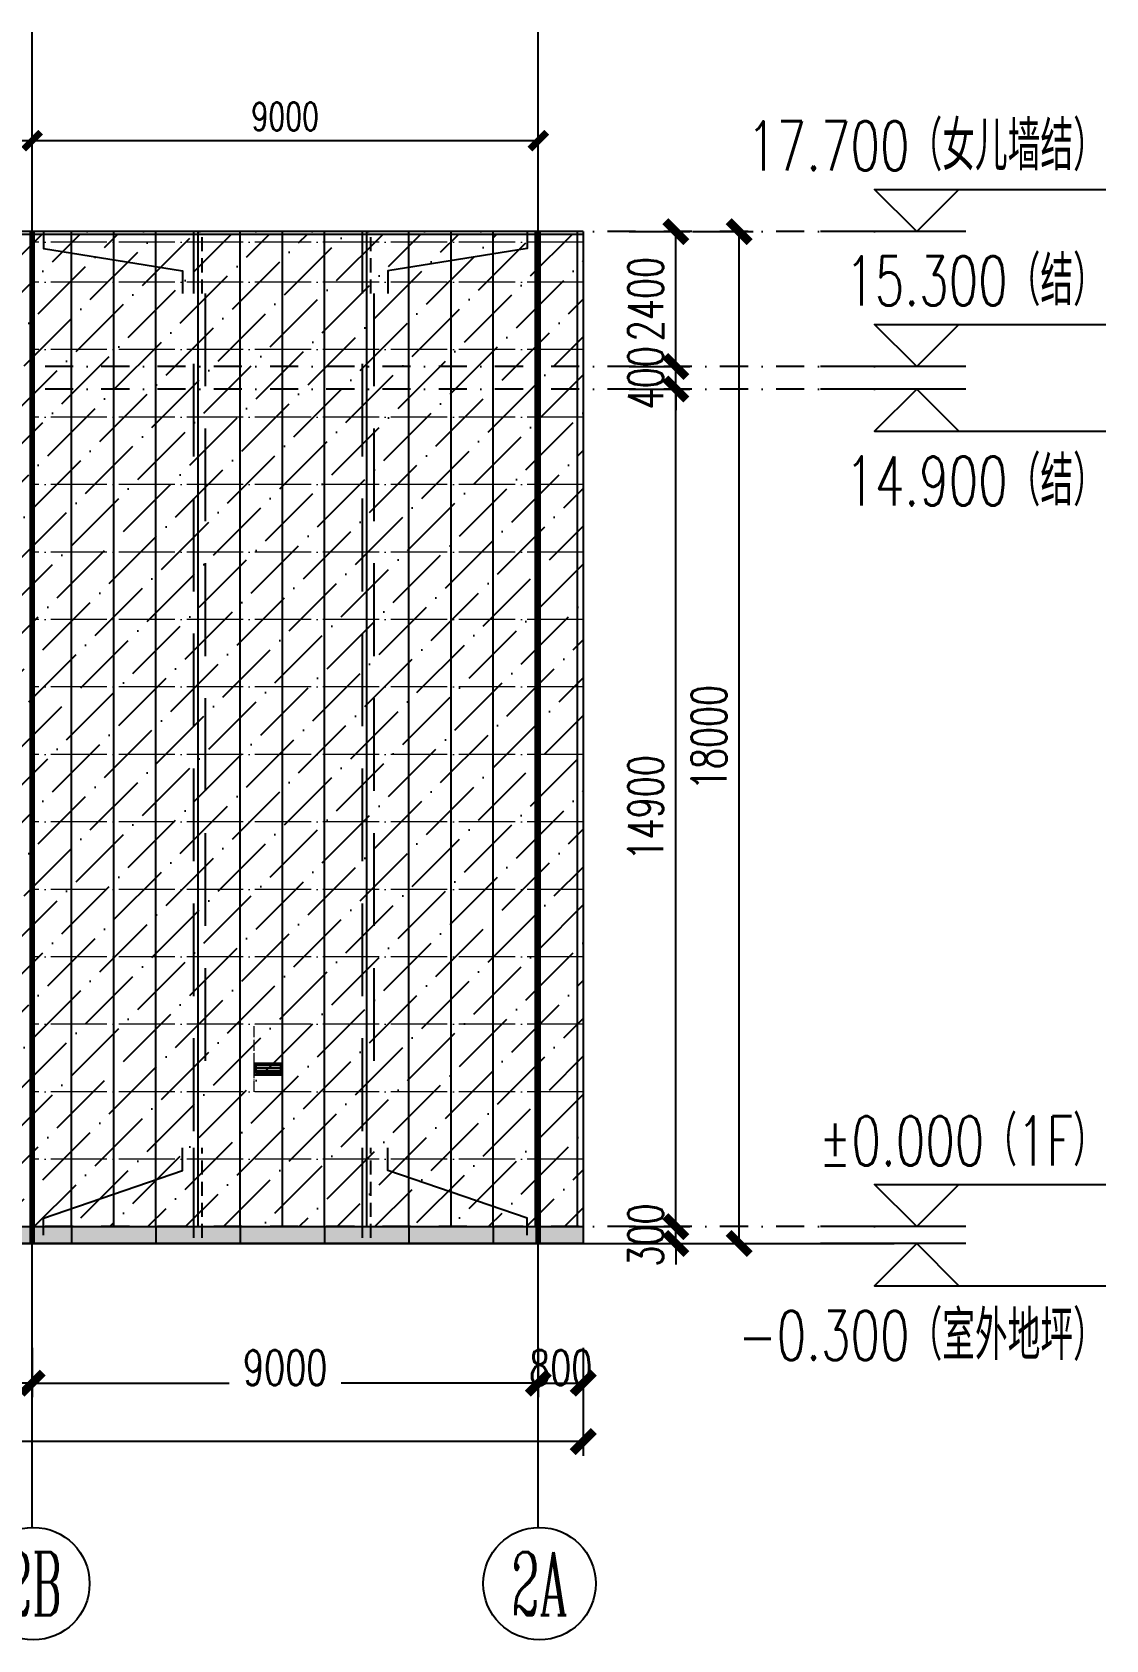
# Model space of a CAD drawing. Extents: x -2072575 to 87763, y -155913 to 742026.
# Drawn here: x -920400 to -901307, y 499738 to 528335 of the extents above; entities that cross this region are included whole.
import ezdxf
from ezdxf.enums import TextEntityAlignment as Align

# ---------------------------------------------------------------- set-up
doc = ezdxf.new("R2010")
doc.units = 0
doc.header["$LTSCALE"] = 1000
for name, pattern in [('CENTER', [2, 1.25, -0.25, 0.25, -0.25]), ('DASHDOT', [1, 0.5, -0.25, 0, -0.25]), ('DASHED', [0.75, 0.5, -0.25]), ('DOT', [0.25, 0, -0.25]), ('DOTE', [2.42, 2, -0.2, 0.02, -0.2])]:
    doc.linetypes.add(name, pattern=pattern)
doc.layers.get('Defpoints').update_dxf_attribs({"color": 210})
for name, color, linetype in [('!ZN1-填充-8', 8, 'Continuous'), ('112铝材投影', 112, 'Continuous'), ('12圆钢+30钢套管撑杆', 3, 'Continuous'), ('12圆钢斜拉条', 30, 'Continuous'), ('12圆钢直拉条', 22, 'Continuous'), ('3符号', 3, 'Continuous'), ('3铝板幕墙', 3, 'Continuous'), ('A-LIN-V', 9, 'Continuous'), ('A-云线', 50, 'Continuous'), ('AS-WALL', 40, 'Continuous'), ('DIM', 173, 'Continuous'), ('DOT', 8, 'DOT'), ('DOTE', 1, 'CENTER'), ('压型钢板', 23, 'Continuous')]:
    doc.layers.add(name, color=color, linetype=linetype)
for name, color, linetype, lineweight in [('A-WALL-HATCH', 8, 'Continuous', 13), ('冷弯薄壁C型钢 250x75x20x3.0', 51, 'DOTE', 0), ('梁', 4, 'Continuous', 18)]:
    doc.layers.add(name, color=color, linetype=linetype, lineweight=lineweight)
doc.styles.add('_TCH_AXIS', font='COMPLEX', dxfattribs={"bigfont": 'GBCBIG'})
doc.styles.add('DHTEXT-1', font='romans.shx', dxfattribs={"width": 0.7, "bigfont": 'chinese.shx'})
doc.styles.add('卓越符号', font='ROMANS.shx', dxfattribs={"width": 0.7, "bigfont": 'CHINESE.shx'})
doc.dimstyles.new('ZN200', dxfattribs={"dimscale": 200, "dimtxt": 2.5, "dimasz": 1.5, "dimexe": 1, "dimexo": 2, "dimgap": 0.9, "dimtad": 1, "dimdec": 0, "dimdsep": 46, "dimtxsty": 'DHTEXT-1', "dimblk": 'ARCHTICK', "dimcen": 2.5, "dimclrd": 173, "dimclre": 173, "dimclrt": 7, "dimazin": 2, "dimtfac": 1, "dimtdec": 0, "dimtix": 1, "dimtmove": 2, "dimatfit": 3, "dimfxl": 0, "dimtolj": 1, "dimtzin": 0, "dimarcsym": 0})
doc.dimstyles.new('ZN250', dxfattribs={"dimscale": 250, "dimtxt": 2.5, "dimasz": 1.5, "dimexe": 1, "dimexo": 2, "dimgap": 0.9, "dimtad": 1, "dimdec": 0, "dimdsep": 46, "dimtxsty": 'DHTEXT-1', "dimblk": 'ARCHTICK', "dimcen": 2.5, "dimclrd": 173, "dimclre": 173, "dimclrt": 7, "dimazin": 2, "dimtfac": 1, "dimtdec": 0, "dimtix": 1, "dimtmove": 2, "dimatfit": 3, "dimfxl": 0, "dimarcsym": 0})

# ---------------------------------------------------------------- blocks, each defined once
blk = doc.blocks.new('342432')
at = {"layer": '!ZN1-填充-8', "ltscale": 3000}
h = blk.add_hatch(dxfattribs=at)
h.set_pattern_fill('PLAST', color=141, scale=20)
h.set_pattern_definition([(0, (0, 0), (0, 63.5), []), (0, (0, 7.94), (0, 63.5), []), (0, (0, 15.875), (0, 63.5), [])])
h.paths.add_polyline_path([(-1664950, 519967), (-1664510, 519967), (-1664510, 520107), (-1664950, 520107)])
at = {"layer": '112铝材投影'}
for points in [[(-1664980, 519937), (-1664480, 519937), (-1664480, 520137), (-1664980, 520137)], [(-1664950, 519967), (-1664510, 519967), (-1664510, 520107), (-1664950, 520107)]]:
    blk.add_lwpolyline(points, close=True, dxfattribs=at)
blk = doc.blocks.new('20250905093159')
at = {"layer": '!ZN1-填充-8'}
h = blk.add_hatch(dxfattribs=at)
h.set_pattern_fill('ANSI36', color=252, scale=300, style=0)
h.set_pattern_definition([(45, (140500, 2e-09), (252.57, 926.089), [1190.625, -238.125, 0, -238.125])])
h.paths.add_polyline_path([(140500, 17650), (157100, 17650), (157100, 0), (140500, 0)])
h = blk.add_hatch(dxfattribs=at)
h.set_pattern_fill('DOTS', color=252, scale=100, style=0)
h.set_pattern_definition([(0, (1067699.68, -507087.46), (79.375, 158.75), [0, -158.75])])
h.paths.add_polyline_path([(140500, 0), (157100, 0), (157100, -300), (140500, -300)])
at = {"layer": '3铝板幕墙', "color": 252, "ltscale": 1000}
for p, q in [((148000, 0), (148000, -300)), ((149500, 0), (149500, -300)), ((151000, 0), (151000, -300)), ((152500, 0), (152500, -300)), ((154000, 0), (154000, -300)), ((155500, 0), (155500, -300))]:
    blk.add_line(p, q, dxfattribs=at)
blk.add_lwpolyline([(140500, 0), (157100, 0), (157100, -300), (140500, -300)], close=True, dxfattribs=at)
at = {"layer": 'A-LIN-V', "color": 252}
for p, q in [((157100, 17700), (-900, 17700)), ((157100, 17650), (-900, 17650)), ((157100, 17700), (157100, -300))]:
    blk.add_line(p, q, dxfattribs=at)
at = {"layer": '压型钢板', "color": 252, "ltscale": 10}
for p, q in [((148000, 0), (148000, 17700)), ((148750, 0), (148750, 17700)), ((149500, 0), (149500, 17700)), ((150250, 0), (150250, 17700)), ((151000, 0), (151000, 17700)), ((151750, 0), (151750, 17700)), ((152500, 0), (152500, 17700)), ((153250, 0), (153250, 17700)), ((154000, 0), (154000, 17700)), ((154750, 0), (154750, 17700)), ((155500, 0), (155500, 17700)), ((156250, 0), (156250, 17700)), ((157000, 0), (157000, 17700))]:
    blk.add_line(p, q, dxfattribs=at)
at = {"layer": 'A-WALL-HATCH', "color": 252}
blk.add_blockref('342432', (1816230, -517237), dxfattribs=at)
blk = doc.blocks.new('_ArchTick')
at = {"color": 0, "linetype": 'ByBlock', "const_width": 0.4}
blk.add_lwpolyline([(-0.5, -0.5), (0.5, 0.5)], dxfattribs=at)
blk = doc.blocks.new('*D1794')
at = {"layer": 'Defpoints', "color": 0, "ltscale": 2500, "transparency": 16777216}
for p in [(-900, -1657), (157100, -1657), (157100, -3824)]:
    blk.add_point(p, dxfattribs=at)
at = {"layer": 'DIM', "color": 173, "linetype": 'ByBlock', "lineweight": -2, "ltscale": 2500, "transparency": 16777216}
for p, q in [((-900, -2157), (-900, -4074)), ((157100, -2157), (157100, -4074)), ((-900, -3824), (76719, -3824)), ((157100, -3824), (79481, -3824))]:
    blk.add_line(p, q, dxfattribs=at)
at = {"layer": 'DIM', "color": 173, "lineweight": -2, "ltscale": 2500, "transparency": 16777216, "xscale": 375, "yscale": 375, "zscale": 375, "rotation": 180}
blk.add_blockref('_ArchTick', (-900, -3824), dxfattribs=at)
at = {"layer": 'DIM', "color": 173, "lineweight": -2, "ltscale": 2500, "transparency": 16777216, "xscale": 375, "yscale": 375, "zscale": 375}
blk.add_blockref('_ArchTick', (157100, -3824), dxfattribs=at)
at = {"layer": 'DIM', "color": 7, "ltscale": 2500, "transparency": 16777216, "insert": (78100, -3549), "char_height": 625, "attachment_point": 5, "style": 'DHTEXT-1'}
blk.add_mtext('158000', dxfattribs=at)
blk = doc.blocks.new('*D1795')
at = {"layer": 'Defpoints', "color": 0, "ltscale": 2500, "transparency": 16777216}
for p in [(158540, 17700), (159873, 17700), (158540, -300)]:
    blk.add_point(p, dxfattribs=at)
at = {"layer": 'DIM', "color": 173, "linetype": 'ByBlock', "lineweight": -2, "ltscale": 2500, "transparency": 16777216}
for p, q in [((159040, 17700), (160123, 17700)), ((159873, -300), (159873, 17700)), ((159040, -300), (160123, -300))]:
    blk.add_line(p, q, dxfattribs=at)
at = {"layer": 'DIM', "color": 173, "lineweight": -2, "ltscale": 2500, "transparency": 16777216, "xscale": 375, "yscale": 375, "zscale": 375}
for p, rotation in [((159873, 17700), 90), ((159873, -300), 270)]:
    blk.add_blockref('_ArchTick', p, dxfattribs=dict(at, rotation=rotation))
at = {"layer": 'DIM', "color": 7, "ltscale": 2500, "transparency": 16777216, "insert": (159335, 8700), "char_height": 625, "attachment_point": 5, "rotation": 90, "style": 'DHTEXT-1'}
blk.add_mtext('18000', dxfattribs=at)
blk = doc.blocks.new('*D1796')
at = {"layer": 'Defpoints', "color": 0, "ltscale": 2500, "transparency": 16777216}
for p in [(157414, 0), (158747, 0), (157414, -300)]:
    blk.add_point(p, dxfattribs=at)
at = {"layer": 'DIM', "color": 173, "linetype": 'ByBlock', "lineweight": -2, "ltscale": 2500, "transparency": 16777216}
for p, q in [((158747, 0), (158747, 375)), ((157914, 0), (158997, 0)), ((158747, -300), (158747, 0)), ((157914, -300), (158997, -300)), ((158747, -300), (158747, -675))]:
    blk.add_line(p, q, dxfattribs=at)
at = {"layer": 'DIM', "color": 173, "lineweight": -2, "ltscale": 2500, "transparency": 16777216, "xscale": 375, "yscale": 375, "zscale": 375}
for p, rotation in [((158747, 0), 270), ((158747, -300), 90)]:
    blk.add_blockref('_ArchTick', p, dxfattribs=dict(at, rotation=rotation))
at = {"layer": 'DIM', "color": 7, "ltscale": 2500, "transparency": 16777216, "insert": (158210, -150), "char_height": 625, "attachment_point": 5, "rotation": 90, "style": 'DHTEXT-1'}
blk.add_mtext('300', dxfattribs=at)
blk = doc.blocks.new('*D1797')
at = {"layer": 'Defpoints', "color": 0, "ltscale": 2500, "transparency": 16777216}
for p in [(157414, 14900), (158747, 14900), (157414, 0)]:
    blk.add_point(p, dxfattribs=at)
at = {"layer": 'DIM', "color": 173, "linetype": 'ByBlock', "lineweight": -2, "ltscale": 2500, "transparency": 16777216}
for p, q in [((157914, 14900), (158997, 14900)), ((158747, 0), (158747, 14900)), ((157914, 0), (158997, 0))]:
    blk.add_line(p, q, dxfattribs=at)
at = {"layer": 'DIM', "color": 173, "lineweight": -2, "ltscale": 2500, "transparency": 16777216, "xscale": 375, "yscale": 375, "zscale": 375}
for p, rotation in [((158747, 14900), 90), ((158747, 0), 270)]:
    blk.add_blockref('_ArchTick', p, dxfattribs=dict(at, rotation=rotation))
at = {"layer": 'DIM', "color": 7, "ltscale": 2500, "transparency": 16777216, "insert": (158210, 7450), "char_height": 625, "attachment_point": 5, "rotation": 90, "style": 'DHTEXT-1'}
blk.add_mtext('14900', dxfattribs=at)
blk = doc.blocks.new('*D1798')
at = {"layer": 'Defpoints', "color": 0, "ltscale": 2500, "transparency": 16777216}
for p in [(157414, 15300), (158747, 15300), (157414, 14900)]:
    blk.add_point(p, dxfattribs=at)
at = {"layer": 'DIM', "color": 173, "linetype": 'ByBlock', "lineweight": -2, "ltscale": 2500, "transparency": 16777216}
for p, q in [((158747, 15300), (158747, 15675)), ((157914, 15300), (158997, 15300)), ((158747, 14900), (158747, 15300)), ((157914, 14900), (158997, 14900)), ((158747, 14900), (158747, 14525))]:
    blk.add_line(p, q, dxfattribs=at)
at = {"layer": 'DIM', "color": 173, "lineweight": -2, "ltscale": 2500, "transparency": 16777216, "xscale": 375, "yscale": 375, "zscale": 375}
for p, rotation in [((158747, 15300), 270), ((158747, 14900), 90)]:
    blk.add_blockref('_ArchTick', p, dxfattribs=dict(at, rotation=rotation))
at = {"layer": 'DIM', "color": 7, "ltscale": 2500, "transparency": 16777216, "insert": (158210, 15100), "char_height": 625, "attachment_point": 5, "rotation": 90, "style": 'DHTEXT-1'}
blk.add_mtext('400', dxfattribs=at)
blk = doc.blocks.new('*D1799')
at = {"layer": 'Defpoints', "color": 0, "ltscale": 2500, "transparency": 16777216}
for p in [(157414, 17700), (158747, 17700), (157414, 15300)]:
    blk.add_point(p, dxfattribs=at)
at = {"layer": 'DIM', "color": 173, "linetype": 'ByBlock', "lineweight": -2, "ltscale": 2500, "transparency": 16777216}
for p, q in [((157914, 17700), (158997, 17700)), ((158747, 15300), (158747, 17700)), ((157914, 15300), (158997, 15300))]:
    blk.add_line(p, q, dxfattribs=at)
at = {"layer": 'DIM', "color": 173, "lineweight": -2, "ltscale": 2500, "transparency": 16777216, "xscale": 375, "yscale": 375, "zscale": 375}
for p, rotation in [((158747, 17700), 90), ((158747, 15300), 270)]:
    blk.add_blockref('_ArchTick', p, dxfattribs=dict(at, rotation=rotation))
at = {"layer": 'DIM', "color": 7, "ltscale": 2500, "transparency": 16777216, "insert": (158210, 16500), "char_height": 625, "attachment_point": 5, "rotation": 90, "style": 'DHTEXT-1'}
blk.add_mtext('2400', dxfattribs=at)
blk = doc.blocks.new('*D1816')
at = {"layer": 'Defpoints', "color": 0, "ltscale": 2500, "transparency": 16777216}
for p in [(138300, -1657), (147300, -1657), (147300, -2784)]:
    blk.add_point(p, dxfattribs=at)
at = {"layer": 'DIM', "color": 173, "linetype": 'ByBlock', "lineweight": -2, "ltscale": 2500, "transparency": 16777216}
for p, q in [((138300, -2157), (138300, -3034)), ((147300, -2157), (147300, -3034)), ((138300, -2784), (141804, -2784)), ((147300, -2784), (143796, -2784))]:
    blk.add_line(p, q, dxfattribs=at)
at = {"layer": 'DIM', "color": 173, "lineweight": -2, "ltscale": 2500, "transparency": 16777216, "xscale": 375, "yscale": 375, "zscale": 375, "rotation": 180}
blk.add_blockref('_ArchTick', (138300, -2784), dxfattribs=at)
at = {"layer": 'DIM', "color": 173, "lineweight": -2, "ltscale": 2500, "transparency": 16777216, "xscale": 375, "yscale": 375, "zscale": 375}
blk.add_blockref('_ArchTick', (147300, -2784), dxfattribs=at)
at = {"layer": 'DIM', "color": 7, "ltscale": 2500, "transparency": 16777216, "insert": (142800, -2509), "char_height": 625, "attachment_point": 5, "style": 'DHTEXT-1'}
blk.add_mtext('9000', dxfattribs=at)
blk = doc.blocks.new('*D1817')
at = {"layer": 'Defpoints', "color": 0, "ltscale": 2500, "transparency": 16777216}
for p in [(147300, -1657), (156300, -1657), (156300, -2784)]:
    blk.add_point(p, dxfattribs=at)
at = {"layer": 'DIM', "color": 173, "linetype": 'ByBlock', "lineweight": -2, "ltscale": 2500, "transparency": 16777216}
for p, q in [((147300, -2157), (147300, -3034)), ((156300, -2157), (156300, -3034)), ((147300, -2784), (150804, -2784)), ((156300, -2784), (152796, -2784))]:
    blk.add_line(p, q, dxfattribs=at)
at = {"layer": 'DIM', "color": 173, "lineweight": -2, "ltscale": 2500, "transparency": 16777216, "xscale": 375, "yscale": 375, "zscale": 375, "rotation": 180}
blk.add_blockref('_ArchTick', (147300, -2784), dxfattribs=at)
at = {"layer": 'DIM', "color": 173, "lineweight": -2, "ltscale": 2500, "transparency": 16777216, "xscale": 375, "yscale": 375, "zscale": 375}
blk.add_blockref('_ArchTick', (156300, -2784), dxfattribs=at)
at = {"layer": 'DIM', "color": 7, "ltscale": 2500, "transparency": 16777216, "insert": (151800, -2509), "char_height": 625, "attachment_point": 5, "style": 'DHTEXT-1'}
blk.add_mtext('9000', dxfattribs=at)
blk = doc.blocks.new('*D1818')
at = {"layer": 'Defpoints', "color": 0, "ltscale": 2500, "transparency": 16777216}
for p in [(156300, -1657), (157100, -1657), (157100, -2784)]:
    blk.add_point(p, dxfattribs=at)
at = {"layer": 'DIM', "color": 173, "linetype": 'ByBlock', "lineweight": -2, "ltscale": 2500, "transparency": 16777216}
for p, q in [((156300, -2157), (156300, -3034)), ((157100, -2157), (157100, -3034)), ((156300, -2784), (157100, -2784))]:
    blk.add_line(p, q, dxfattribs=at)
at = {"layer": 'DIM', "color": 173, "lineweight": -2, "ltscale": 2500, "transparency": 16777216, "xscale": 375, "yscale": 375, "zscale": 375, "rotation": 180}
blk.add_blockref('_ArchTick', (156300, -2784), dxfattribs=at)
at = {"layer": 'DIM', "color": 173, "lineweight": -2, "ltscale": 2500, "transparency": 16777216, "xscale": 375, "yscale": 375, "zscale": 375}
blk.add_blockref('_ArchTick', (157100, -2784), dxfattribs=at)
at = {"layer": 'DIM', "color": 7, "ltscale": 2500, "transparency": 16777216, "insert": (156700, -2509), "char_height": 625, "attachment_point": 5, "style": 'DHTEXT-1'}
blk.add_mtext('800', dxfattribs=at)
blk = doc.blocks.new('卓越-轴号')
blk.add_circle((0, 0), 4)
at = {"color": 0, "style": '_TCH_AXIS', "width": 1.041667, "flags": 8}
blk.add_attdef('A', text='', height=4.48, dxfattribs=at).set_placement((-2, -2.24), (2, -2.24), align=Align.FIT)
blk = doc.blocks.new('*U226')
at = {"ltscale": 10}
blk.add_line((3.48, 0), (-6.85, 0), dxfattribs=at)
blk.add_lwpolyline([(3, 3), (0, 0), (-3, 3), (13.45, 3)])
at = {"color": 0, "style": '卓越符号', "width": 0.7, "flags": 8}
blk.add_attdef('±0.000', text='', height=3.5, dxfattribs=at).set_placement((13.45, 4.35), align=Align.RIGHT)
blk = doc.blocks.new('*U227')
at = {"ltscale": 10}
blk.add_line((3.48, 0), (-6.85, 0), dxfattribs=at)
blk.add_lwpolyline([(3, -3), (0, 0), (-3, -3), (13.45, -3)])
at = {"color": 0, "style": '卓越符号', "width": 0.7, "flags": 8}
blk.add_attdef('±0.000', text='', height=3.5, dxfattribs=at).set_placement((13.45, -7.85), align=Align.RIGHT)
blk = doc.blocks.new('*D3539')
at = {"layer": 'Defpoints', "color": 0, "ltscale": 10, "transparency": 16777216}
for p in [(-911400, 526405), (-920400, 524787), (-911400, 524787)]:
    blk.add_point(p, dxfattribs=at)
at = {"layer": 'DIM', "color": 173, "linetype": 'ByBlock', "lineweight": -2, "ltscale": 10, "transparency": 16777216}
for p, q in [((-920400, 525187), (-920400, 526605)), ((-911400, 525187), (-911400, 526605)), ((-920400, 526405), (-911400, 526405))]:
    blk.add_line(p, q, dxfattribs=at)
at = {"layer": 'DIM', "color": 173, "lineweight": -2, "ltscale": 10, "transparency": 16777216, "xscale": 300, "yscale": 300, "zscale": 300, "rotation": 180}
blk.add_blockref('_ArchTick', (-920400, 526405), dxfattribs=at)
at = {"layer": 'DIM', "color": 173, "lineweight": -2, "ltscale": 10, "transparency": 16777216, "xscale": 300, "yscale": 300, "zscale": 300}
blk.add_blockref('_ArchTick', (-911400, 526405), dxfattribs=at)
at = {"layer": 'DIM', "color": 7, "ltscale": 10, "transparency": 16777216, "insert": (-915900, 526835), "char_height": 500, "attachment_point": 5, "style": 'DHTEXT-1'}
blk.add_mtext('\\A1;9000', dxfattribs=at)
blk = doc.blocks.new('*D3540')
at = {"layer": 'Defpoints', "color": 0, "ltscale": 10, "transparency": 16777216}
for p in [(-920400, 526405), (-926775, 524787), (-920400, 524787)]:
    blk.add_point(p, dxfattribs=at)
at = {"layer": 'DIM', "color": 173, "linetype": 'ByBlock', "lineweight": -2, "ltscale": 10, "transparency": 16777216}
for p, q in [((-926775, 525187), (-926775, 526605)), ((-920400, 525187), (-920400, 526605)), ((-926775, 526405), (-920400, 526405))]:
    blk.add_line(p, q, dxfattribs=at)
at = {"layer": 'DIM', "color": 173, "lineweight": -2, "ltscale": 10, "transparency": 16777216, "xscale": 300, "yscale": 300, "zscale": 300, "rotation": 180}
blk.add_blockref('_ArchTick', (-926775, 526405), dxfattribs=at)
at = {"layer": 'DIM', "color": 173, "lineweight": -2, "ltscale": 10, "transparency": 16777216, "xscale": 300, "yscale": 300, "zscale": 300}
blk.add_blockref('_ArchTick', (-920400, 526405), dxfattribs=at)
at = {"layer": 'DIM', "color": 7, "ltscale": 10, "transparency": 16777216, "insert": (-923587, 526835), "char_height": 500, "attachment_point": 5, "style": 'DHTEXT-1'}
blk.add_mtext('\\A1;6375', dxfattribs=at)
blk = doc.blocks.new('20250821140123')
at = {"layer": 'DOT', "linetype": 'DASHDOT'}
for p, q in [((163030.7, 17700), (-7959.1, 17700)), ((163030.7, 15300), (-7959.1, 15300)), ((163030.7, 14900), (-7959.1, 14900)), ((163030.7, 0), (-7959.1, 0))]:
    blk.add_line(p, q, dxfattribs=at)
at = {"layer": 'DOTE', "ltscale": 250}
for p, q in [((147300, -5350), (147300, 21247.6)), ((156300, -5350), (156300, 21247.6))]:
    blk.add_line(p, q, dxfattribs=at)
at = {"layer": '3符号', "color": 7}
ref = blk.add_blockref('*U226', (163030.7, 17700), dxfattribs=dict(at, xscale=250, yscale=250, zscale=250))
ref.add_attrib('±0.000', '17.700（女儿墙结）', dxfattribs={"layer": '0', "color": 0, "height": 875, "style": '卓越符号', "width": 0.7}).set_placement((166393.2, 18787.5), align=Align.RIGHT)
ref = blk.add_blockref('*U226', (163030.7, 15300), dxfattribs=dict(at, xscale=250, yscale=250, zscale=250))
ref.add_attrib('±0.000', '15.300（结）', dxfattribs={"layer": '0', "color": 0, "height": 875, "style": '卓越符号', "width": 0.7}).set_placement((166393.2, 16387.5), align=Align.RIGHT)
ref = blk.add_blockref('*U227', (163030.7, 14900), dxfattribs=dict(at, xscale=250, yscale=250, zscale=250))
ref.add_attrib('±0.000', '14.900（结）', dxfattribs={"layer": '0', "color": 0, "height": 875, "style": '卓越符号', "width": 0.7}).set_placement((166393.2, 12827), align=Align.RIGHT)
ref = blk.add_blockref('*U226', (163030.7, 0), dxfattribs=dict(at, xscale=250, yscale=250, zscale=250))
ref.add_attrib('±0.000', '±0.000（1F）', dxfattribs={"layer": '0', "color": 0, "height": 875, "style": '卓越符号', "width": 0.7}).set_placement((166393.2, 1087.5), align=Align.RIGHT)
ref = blk.add_blockref('*U227', (163030.7, -300), dxfattribs=dict(at, xscale=250, yscale=250, zscale=250))
ref.add_attrib('±0.000', '-0.300（室外地坪）', dxfattribs={"layer": '0', "color": 0, "height": 875, "style": '卓越符号', "width": 0.7}).set_placement((166393.2, -2373), align=Align.RIGHT)
ref = blk.add_blockref('卓越-轴号', (147321.1, -6349.8), dxfattribs=dict(at, xscale=250, yscale=250, zscale=250))
ref.add_attrib('A', '2B', dxfattribs={"layer": '0', "color": 0, "height": 1120, "style": '_TCH_AXIS', "width": 0.506757}).set_placement((146821.1, -6909.8), (147821.1, -6909.8), align=Align.FIT)
ref = blk.add_blockref('卓越-轴号', (156321.1, -6349.8), dxfattribs=dict(at, xscale=250, yscale=250, zscale=250))
ref.add_attrib('A', '2A', dxfattribs={"layer": '0', "color": 0, "height": 1120, "style": '_TCH_AXIS', "width": 0.493421}).set_placement((155821.1, -6909.8), (156821.1, -6909.8), align=Align.FIT)
at = {"layer": 'DIM', "ltscale": 2500}
for p1, p2, picture, middle in [((157413.8, 15300), (157413.8, 17700), '*D1799', (158209.6, 16500)), ((158539.5, -300), (158539.5, 17700), '*D1795', (159335.3, 8700)), ((157413.8, 14900), (157413.8, 15300), '*D1798', (158209.6, 15100)), ((157413.8, 0), (157413.8, 14900), '*D1797', (158209.6, 7450)), ((157413.8, -300), (157413.8, 0), '*D1796', (158209.6, -150))]:
    dim = blk.add_aligned_dim(p1=p1, p2=p2, distance=-1333.3, dimstyle='ZN250', dxfattribs=at)
    dim.commit()
    dim.dimension.update_dxf_attribs({"geometry": picture, "text_midpoint": middle})
for base, p1, p2, picture, middle in [((157100, -3824.1), (-900, -1657.5), (157100, -1657.5), '*D1794', (78100, -3549.1)), ((147300, -2784.1), (138300, -1657.5), (147300, -1657.5), '*D1816', (142800, -2509.1)), ((156300, -2784.1), (147300, -1657.5), (156300, -1657.5), '*D1817', (151800, -2509.1)), ((157100, -2784.1), (156300, -1657.5), (157100, -1657.5), '*D1818', (156700, -2509.1))]:
    dim = blk.add_linear_dim(base=base, p1=p1, p2=p2, angle=0, dimstyle='ZN250', dxfattribs=at)
    dim.commit()
    dim.dimension.update_dxf_attribs({"geometry": picture, "text_midpoint": middle, "dimtype": 129})

msp = doc.modelspace()

# ---------------------------------------------------------------- linework, layer by layer
at = {"layer": 'AS-WALL'}
msp.add_line((-1075658.8, 506787.5), (-905069, 506787.5), dxfattribs=at)

# ---------------------------------------------------------------- next in the draw order: block references
at = {"layer": '3铝板幕墙', "ltscale": 1000}
msp.add_blockref('20250905093159', (-1067699.7, 507087.5), dxfattribs=at)

# ---------------------------------------------------------------- next in the draw order: linework, layer by layer
at = {"layer": '12圆钢+30钢套管撑杆', "color": 3}
for p, q in [((-917524.7, 523687.5), (-917524.7, 524787.5)), ((-914524.7, 523687.5), (-914524.7, 524787.5)), ((-917524.7, 506887.5), (-917524.7, 508487.5)), ((-914524.7, 506887.5), (-914524.7, 508487.5))]:
    msp.add_line(p, q, dxfattribs=at)
at = {"layer": '12圆钢+30钢套管撑杆', "color": 3, "linetype": 'DASHED', "ltscale": 0.5}
for p, q in [((-917374.7, 523687.5), (-917374.7, 524787.5)), ((-914374.7, 523687.5), (-914374.7, 524787.5)), ((-917374.7, 506887.5), (-917374.7, 508487.5)), ((-914374.7, 506887.5), (-914374.7, 508487.5))]:
    msp.add_line(p, q, dxfattribs=at)
at = {"layer": '12圆钢斜拉条', "ltscale": 1000}
for points in [[(-920199.7, 524787.5), (-920199.7, 524487.5), (-917724.7, 524087.5), (-917724.7, 523687.5)], [(-911599.7, 524787.5), (-911599.7, 524487.5), (-914074.7, 524087.5), (-914074.7, 523687.5)], [(-920199.7, 506937.5), (-920199.7, 507237.5), (-917724.7, 508087.5), (-917724.7, 508487.5)], [(-911599.7, 506937.5), (-911599.7, 507237.5), (-914074.7, 508087.5), (-914074.7, 508487.5)]]:
    msp.add_lwpolyline(points, dxfattribs=at)
at = {"layer": '12圆钢直拉条', "ltscale": 1000}
for p, q in [((-917324.7, 523687.5), (-917324.7, 522037.5)), ((-914324.7, 523687.5), (-914324.7, 522037.5)), ((-917524.7, 520787.5), (-917524.7, 522437.5)), ((-914524.7, 520787.5), (-914524.7, 522437.5)), ((-917324.7, 521287.5), (-917324.7, 519637.5)), ((-914324.7, 521287.5), (-914324.7, 519637.5)), ((-917524.7, 518387.5), (-917524.7, 520037.5)), ((-914524.7, 518387.5), (-914524.7, 520037.5)), ((-917324.7, 518887.5), (-917324.7, 517237.5)), ((-914324.7, 518887.5), (-914324.7, 517237.5)), ((-917524.7, 515987.5), (-917524.7, 517637.5)), ((-914524.7, 515987.5), (-914524.7, 517637.5)), ((-917324.7, 516487.5), (-917324.7, 514837.5)), ((-914324.7, 516487.5), (-914324.7, 514837.5)), ((-917524.7, 513587.5), (-917524.7, 515237.5)), ((-914524.7, 513587.5), (-914524.7, 515237.5)), ((-917324.7, 514087.5), (-917324.7, 512437.5)), ((-914324.7, 514087.5), (-914324.7, 512437.5)), ((-917524.7, 511187.5), (-917524.7, 512837.5)), ((-914524.7, 511187.5), (-914524.7, 512837.5)), ((-917324.7, 511687.5), (-917324.7, 510037.5)), ((-914324.7, 511687.5), (-914324.7, 510037.5)), ((-917524.7, 508787.5), (-917524.7, 510437.5)), ((-914524.7, 508787.5), (-914524.7, 510437.5))]:
    msp.add_line(p, q, dxfattribs=at)
at = {"layer": '冷弯薄壁C型钢 250x75x20x3.0', "ltscale": 0.5}
for p, q in [((-910599.7, 524600), (-920399.7, 524600)), ((-910599.7, 523887.5), (-920399.7, 523887.5)), ((-910599.7, 522687.5), (-920399.7, 522687.5)), ((-910599.7, 521487.5), (-920399.7, 521487.5)), ((-910599.7, 520287.5), (-920399.7, 520287.5)), ((-910599.7, 519087.5), (-920399.7, 519087.5)), ((-910599.7, 517887.5), (-920399.7, 517887.5)), ((-910599.7, 516687.5), (-920399.7, 516687.5)), ((-910599.7, 515487.5), (-920399.7, 515487.5)), ((-910599.7, 514287.5), (-920399.7, 514287.5)), ((-910599.7, 513087.5), (-920399.7, 513087.5)), ((-910599.7, 511887.5), (-920399.7, 511887.5)), ((-910599.7, 510687.5), (-920399.7, 510687.5)), ((-910599.7, 509487.5), (-920399.7, 509487.5)), ((-910599.7, 508287.5), (-920399.7, 508287.5)), ((-910599.7, 507087.5), (-920399.7, 507087.5))]:
    msp.add_line(p, q, dxfattribs=at)
at = {"layer": '冷弯薄壁C型钢 250x75x20x3.0', "ltscale": 0.1}
for p, q in [((-915949.7, 509987.5), (-916449.7, 509987.5)), ((-916449.7, 509787.5), (-915949.7, 509787.5))]:
    msp.add_line(p, q, dxfattribs=at)
for points in [[(-916449.7, 509487.5), (-916449.7, 510687.5)], [(-915949.7, 509487.5), (-915949.7, 510687.5)]]:
    msp.add_lwpolyline(points, dxfattribs=at)
at = {"layer": '梁', "ltscale": 10, "const_width": 100}
for points in [[(-920399.7, 524787.5), (-920399.7, 506787.5)], [(-911399.7, 524787.5), (-911399.7, 506787.5)]]:
    msp.add_lwpolyline(points, dxfattribs=at)

# ---------------------------------------------------------------- next in the draw order: block references
at = {"layer": 'A-云线', "ltscale": 10}
msp.add_blockref('20250821140123', (-1067699.7, 507087.5), dxfattribs=at)

# ---------------------------------------------------------------- next in the draw order: dimensions: what is measured, and where the dimension line sits
at = {"layer": 'DIM', "ltscale": 10}
for base, p1, p2, picture, middle in [((-920399.7, 526404.7), (-926774.7, 524787.5), (-920399.7, 524787.5), '*D3540', (-923587.2, 526834.7)), ((-911399.7, 526404.7), (-920399.7, 524787.5), (-911399.7, 524787.5), '*D3539', (-915899.7, 526834.7))]:
    dim = msp.add_linear_dim(base=base, p1=p1, p2=p2, dimstyle='ZN200', override={"dimfxl": 2}, dxfattribs=at)
    dim.commit()
    dim.dimension.update_dxf_attribs({"geometry": picture, "text_midpoint": middle})

doc.saveas('drawing.dxf')
